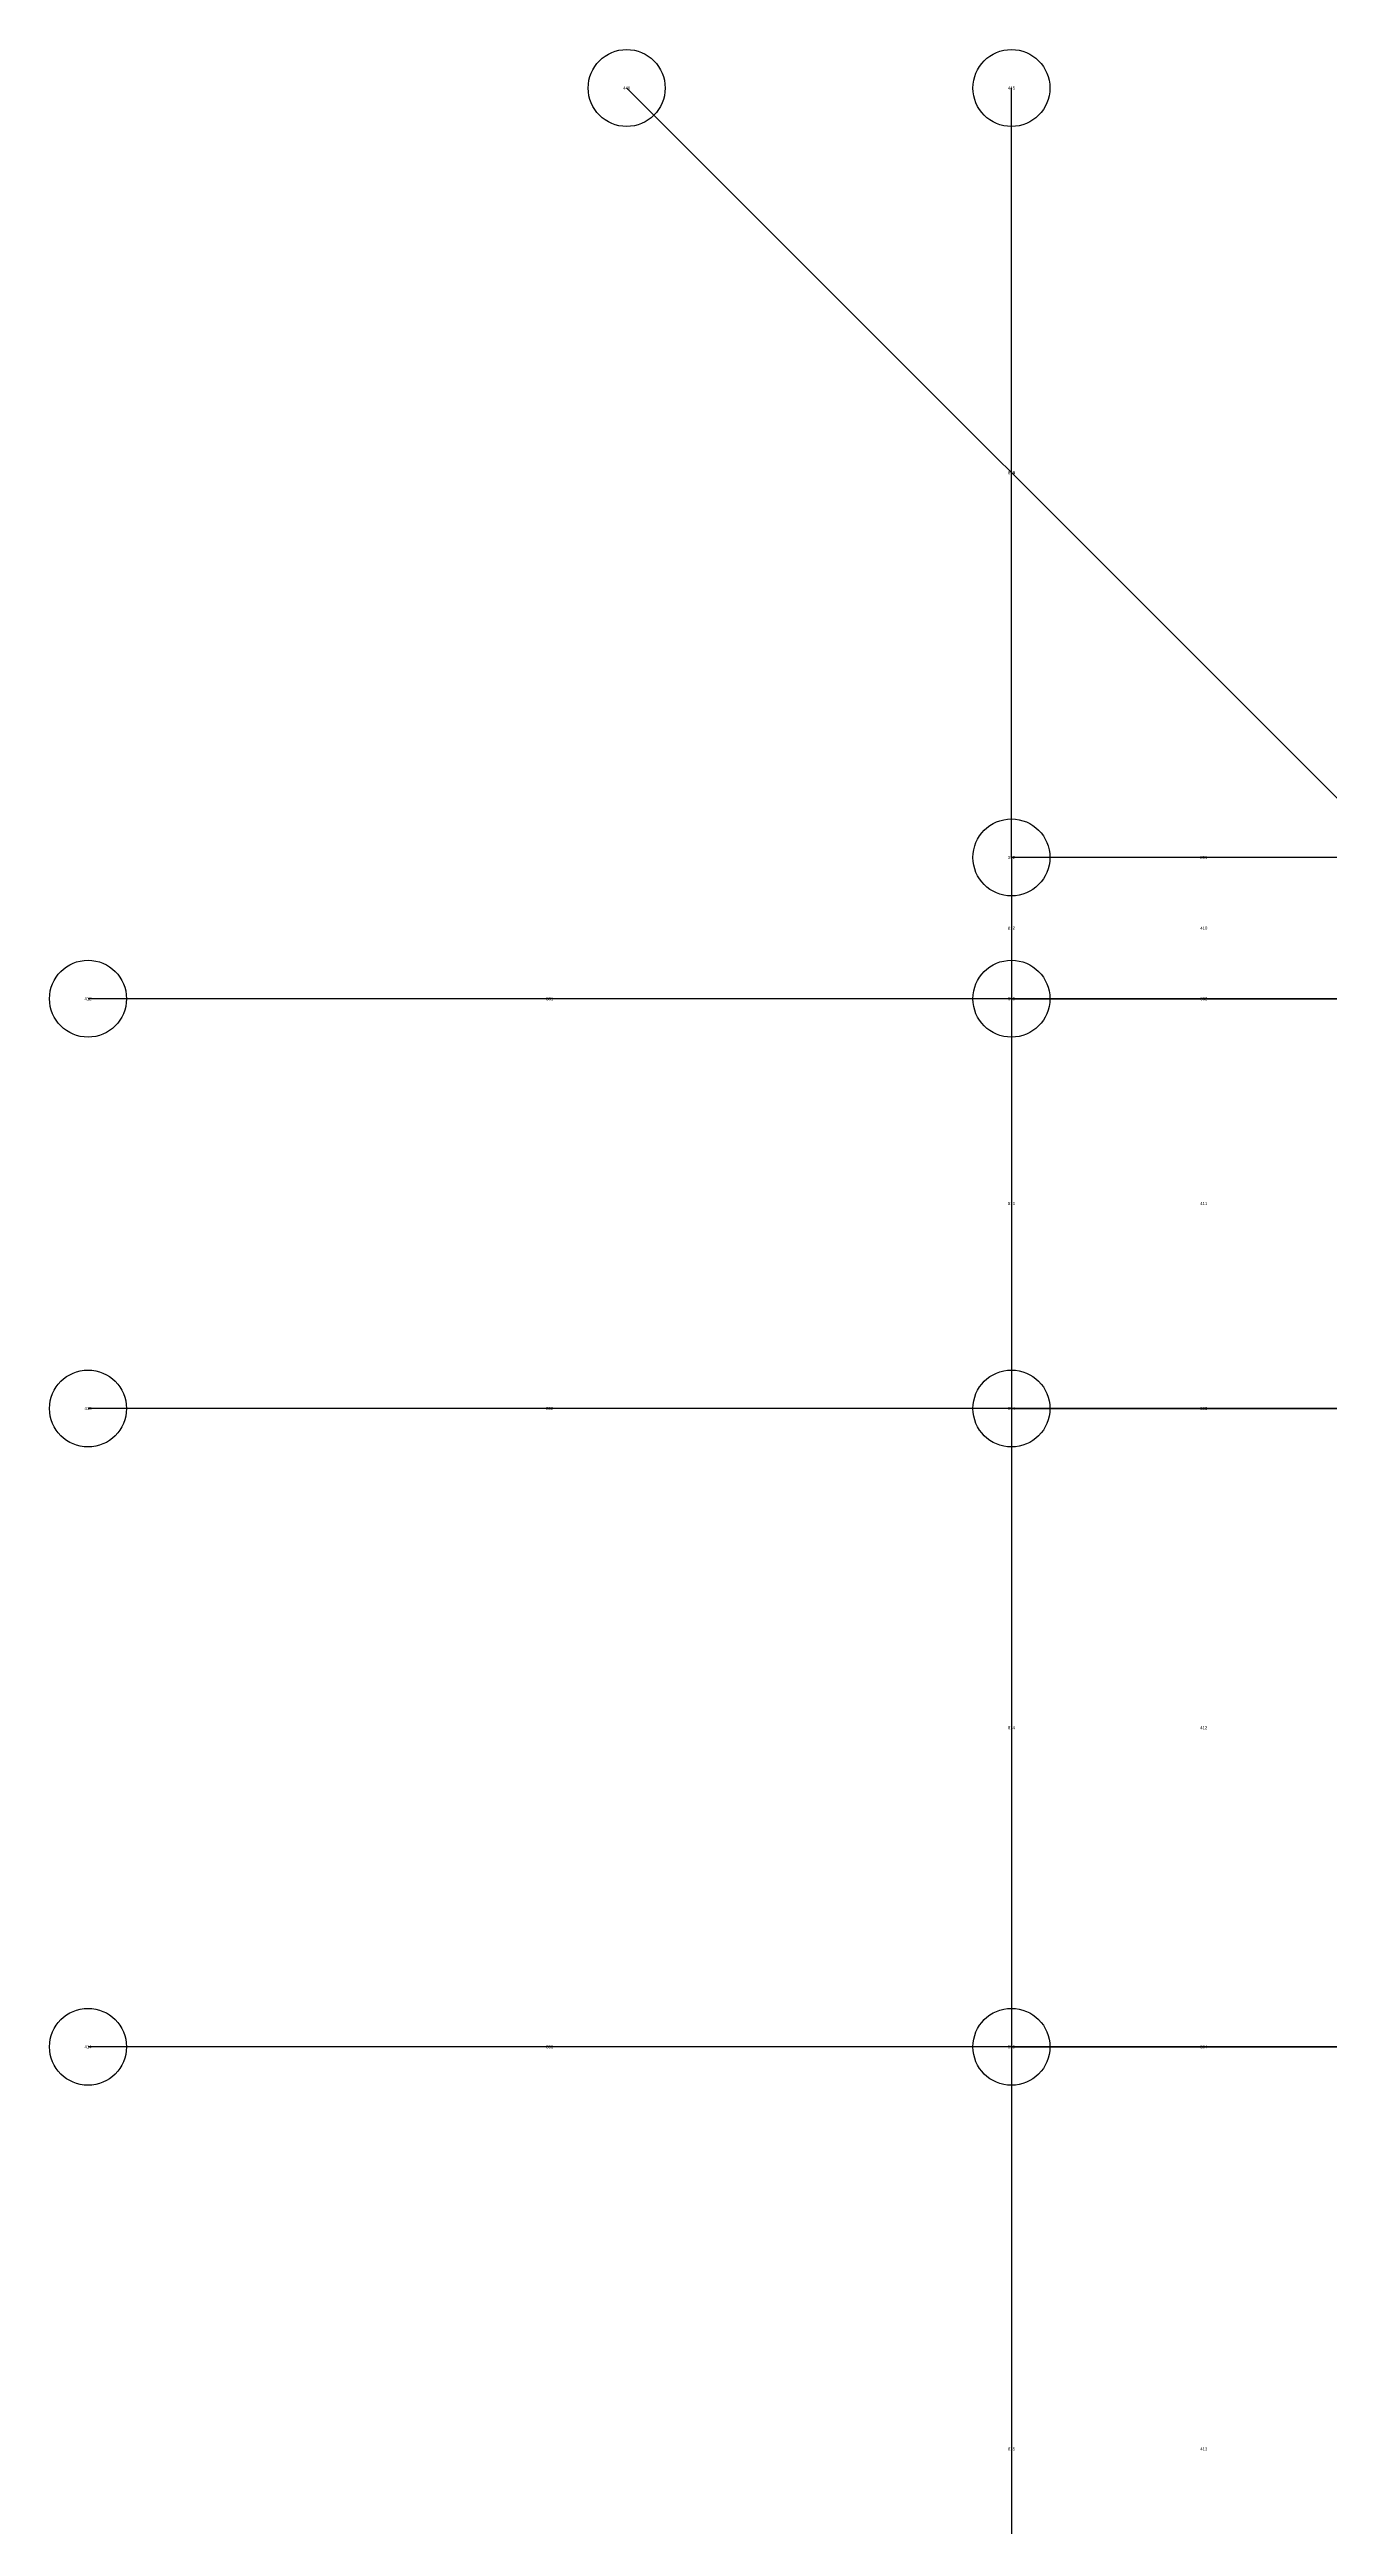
# Model space of a CAD drawing. Extents: x -2.75 to 2.75, y -2.5 to 2.5.
# Drawn here: x -2.75 to -1.918, y 0.79 to 2.4 of the extents above; entities that cross this region are included whole.
import ezdxf
from ezdxf.enums import TextEntityAlignment as Align

# ---------------------------------------------------------------- set-up
doc = ezdxf.new("R2010")
doc.units = 0
doc.header["$MEASUREMENT"] = 0
doc.header["$PDMODE"] = 33
doc.header["$PDSIZE"] = 0.05
for name, color, linetype in [('BRANCHE ESTERNO', 1, 'Continuous'), ('BRANCHE INTERNO', 7, 'Continuous'), ('BRANCHES-Index', 7, 'Continuous'), ('Faces', 7, 'Continuous'), ('Faces-Index', 7, 'Continuous'), ('NODI-Index', 7, 'Continuous'), ('NODO ESTERNO ZMINIMO', 4, 'Continuous'), ('NODO INTRADOSSO INTERNO', 7, 'Continuous')]:
    doc.layers.add(name, color=color, linetype=linetype)

msp = doc.modelspace()

# ---------------------------------------------------------------- linework, layer by layer
at = {"layer": 'BRANCHE ESTERNO'}
for p, q in [((-1.875, 1.875, 0), (-2.375, 2.375, -10)), ((-2.125, 1.875, 0), (-2.125, 2.375, -10)), ((-2.125, 1.7832, 0.5794), (-2.725, 1.7832, 0.7044)), ((-2.125, 1.5169, 1.1021), (-2.725, 1.5169, 1.2271)), ((-2.125, 1.1021, 1.5169), (-2.725, 1.1021, 1.6419))]:
    msp.add_line(p, q, dxfattribs=at)
at = {"layer": 'BRANCHE INTERNO'}
for p, q in [((-1.875, 1.875, 0), (-2.125, 1.875, 0)), ((-2.125, 1.875, 0), (-2.125, 1.7832, 0.5794)), ((-1.875, 1.7832, 0.5794), (-2.125, 1.7832, 0.5794)), ((-2.125, 1.7832, 0.5794), (-2.125, 1.5169, 1.1021)), ((-1.875, 1.5169, 1.1021), (-2.125, 1.5169, 1.1021)), ((-2.125, 1.5169, 1.1021), (-2.125, 1.1021, 1.5169)), ((-1.875, 1.1021, 1.5169), (-2.125, 1.1021, 1.5169)), ((-2.125, 1.1021, 1.5169), (-2.125, 0.5794, 1.7832))]:
    msp.add_line(p, q, dxfattribs=at)
at = {"layer": 'Faces'}
for points in [[(-1.875, 1.875, 0), (-2.125, 1.875, 0), (-2.125, 1.7832, 0.5794), (-1.875, 1.7832, 0.5794)], [(-1.875, 1.7832, 0.5794), (-2.125, 1.7832, 0.5794), (-2.125, 1.5169, 1.1021), (-1.875, 1.5169, 1.1021)], [(-1.875, 1.5169, 1.1021), (-2.125, 1.5169, 1.1021), (-2.125, 1.1021, 1.5169), (-1.875, 1.1021, 1.5169)], [(-1.875, 1.1021, 1.5169), (-2.125, 1.1021, 1.5169), (-2.125, 0.5794, 1.7832), (-1.875, 0.5794, 1.7832)]]:
    msp.add_3dface(points, dxfattribs=at)
at = {"layer": 'NODO ESTERNO ZMINIMO'}
for p in [(-2.375, 2.375, -10), (-2.125, 2.375, -10), (-2.725, 1.7832, 0.7044), (-2.725, 1.5169, 1.2271), (-2.725, 1.1021, 1.6419)]:
    msp.add_point(p, dxfattribs=at)
at = {"layer": 'NODO INTRADOSSO INTERNO'}
for p in [(-2.125, 1.875, 0), (-2.125, 1.7832, 0.5794), (-2.125, 1.5169, 1.1021), (-2.125, 1.1021, 1.5169)]:
    msp.add_point(p, dxfattribs=at)

# ---------------------------------------------------------------- texts
at = {"layer": 'BRANCHES-Index'}
for s, p in [('859', (-2.125, 2.125, -5)), ('864', (-2.125, 2.125, -5)), ('801', (-2, 1.875, 0)), ('812', (-2.125, 1.8291, 0.2897)), ('831', (-2.425, 1.7832, 0.6419)), ('802', (-2, 1.7832, 0.5794)), ('813', (-2.125, 1.6501, 0.8408)), ('832', (-2.425, 1.5169, 1.1646)), ('803', (-2, 1.5169, 1.1021)), ('814', (-2.125, 1.3095, 1.3095)), ('833', (-2.425, 1.1021, 1.5794)), ('804', (-2, 1.1021, 1.5169)), ('815', (-2.125, 0.8408, 1.6501))]:
    msp.add_text(s, height=0.002, dxfattribs=at).set_placement(p, align=Align.MIDDLE_CENTER)
at = {"layer": 'Faces-Index'}
for s, p in [('410', (-2, 1.8291, 0.2897)), ('411', (-2, 1.6501, 0.8408)), ('412', (-2, 1.3095, 1.3095)), ('413', (-2, 0.8408, 1.6501))]:
    msp.add_text(s, height=0.002, dxfattribs=at).set_placement(p, align=Align.MIDDLE_CENTER)
at = {"layer": 'NODI-Index'}
for s, p in [('440', (-2.375, 2.375, -10)), ('445', (-2.125, 2.375, -10)), ('392', (-2.125, 1.875, 0)), ('412', (-2.725, 1.7832, 0.7044)), ('393', (-2.125, 1.7832, 0.5794)), ('413', (-2.725, 1.5169, 1.2271)), ('394', (-2.125, 1.5169, 1.1021)), ('414', (-2.725, 1.1021, 1.6419)), ('395', (-2.125, 1.1021, 1.5169))]:
    msp.add_text(s, height=0.002, dxfattribs=at).set_placement(p, align=Align.MIDDLE_CENTER)

doc.saveas('drawing.dxf')
